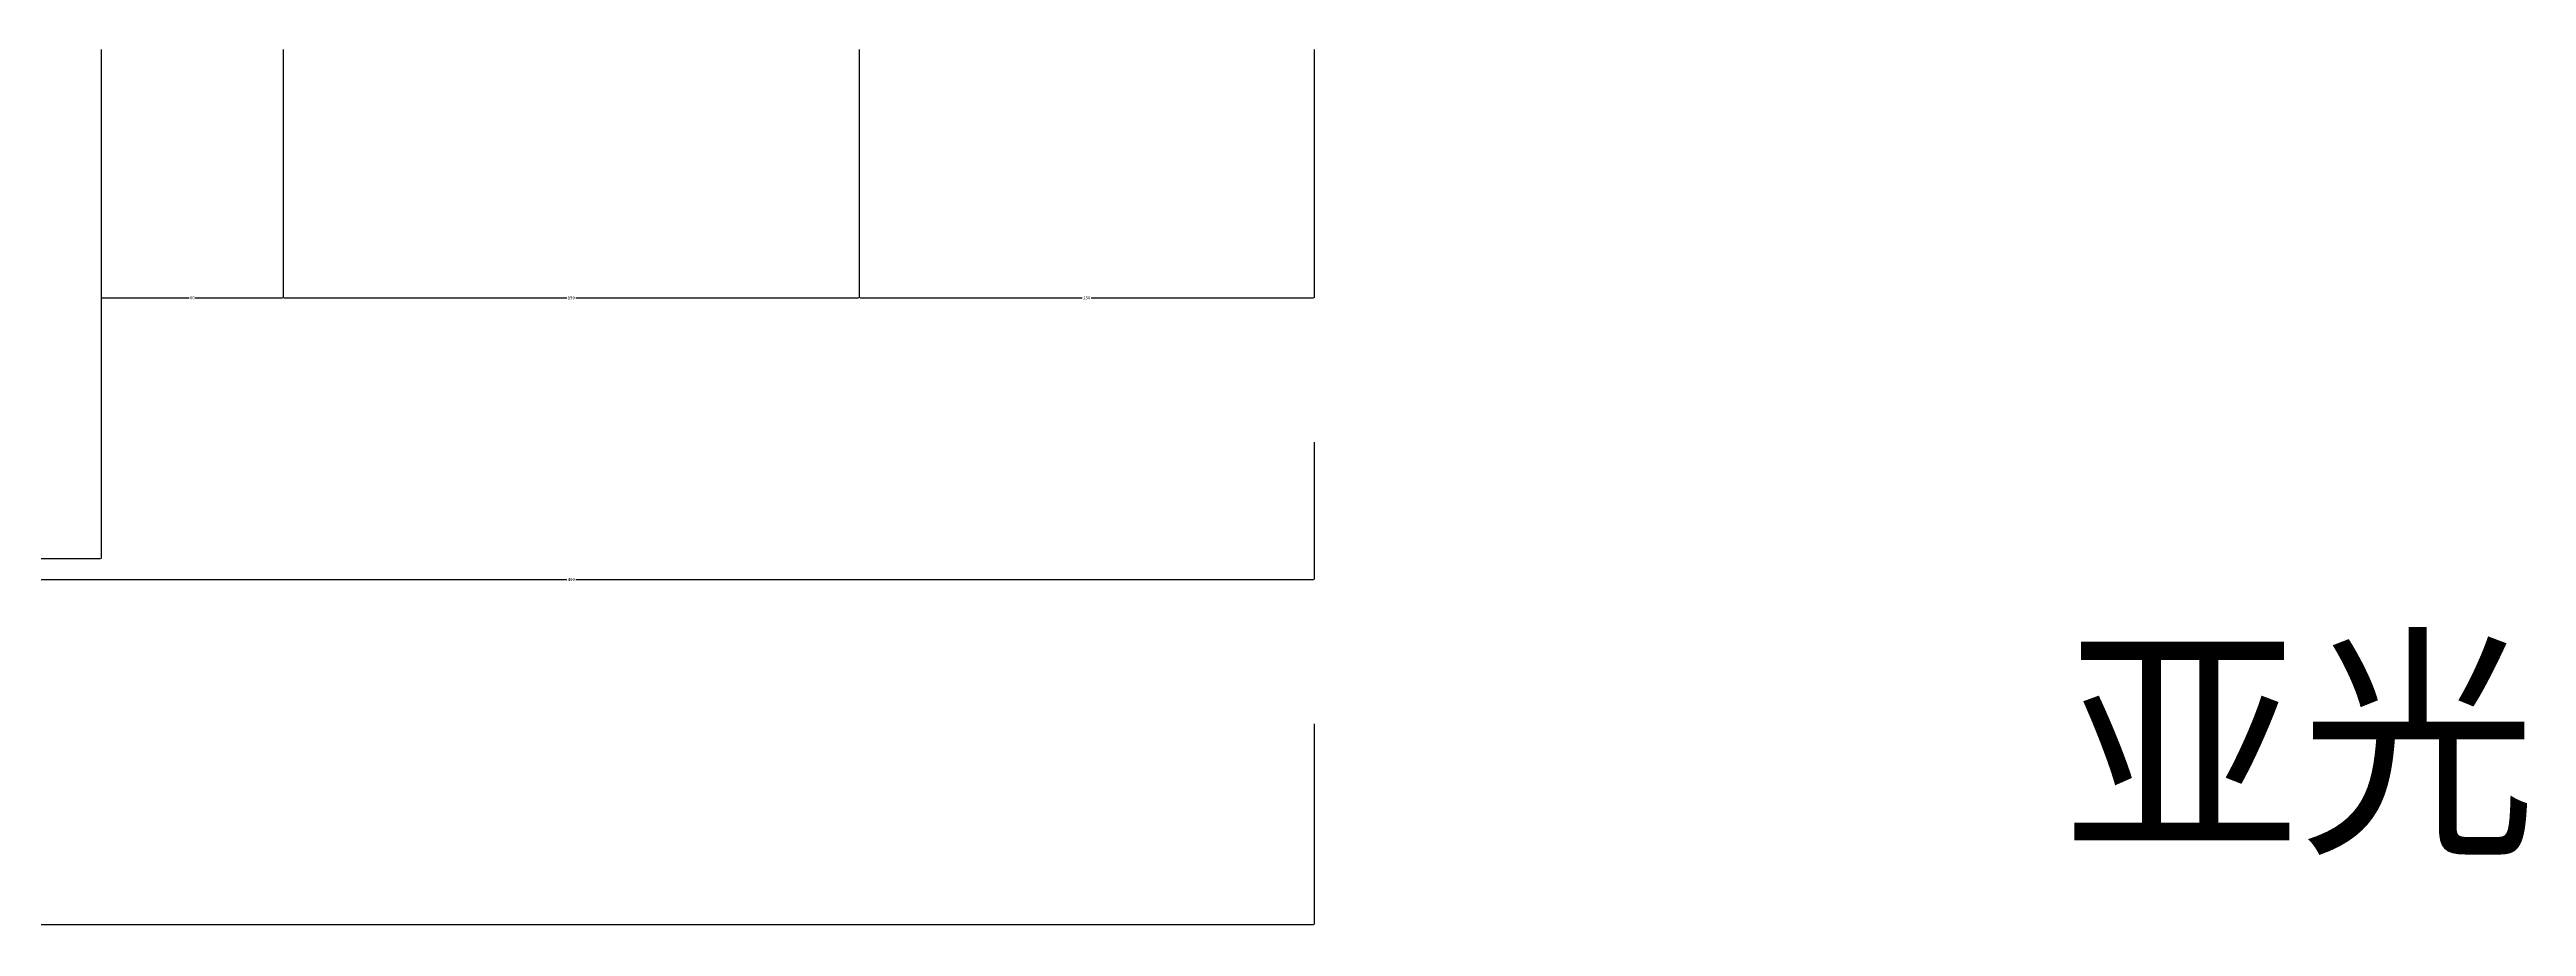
# Model space of a CAD drawing. Header units: metres. Extents: x 246 to 5278, y 334 to 7062.
# Drawn here: x 2504 to 3321, y 3184 to 3473 of the extents above; entities that cross this region are included whole.
import ezdxf

# ---------------------------------------------------------------- set-up
doc = ezdxf.new("R2010")
doc.units = ezdxf.units.M
doc.layers.add('DIM', color=3, linetype='Continuous')
doc.layers.add('TEXT', color=3, linetype='Continuous')
doc.dimstyles.get("Standard").update_dxf_attribs({"dimtxt": 2.5, "dimasz": 2.5, "dimexe": 1.25, "dimexo": 0.625, "dimtad": 1, "dimcen": 2.5, "dimazin": 3, "dimtfac": 1, "dimtmove": 0, "dimatfit": 3})

# ---------------------------------------------------------------- blocks, each defined once
blk = doc.blocks.new('*D8')
for p, q in [((2771.51, 3473.41), (2771.51, 3391.47)), ((2921.51, 3473.41), (2921.51, 3391.47)), ((2771.76, 3391.47), (2845.01, 3391.47)), ((2848.01, 3391.47), (2921.26, 3391.47))]:
    blk.add_line(p, q)
at = {"layer": 'Defpoints'}
for p in [(2771.51, 3473.41), (2921.51, 3473.41), (2771.51, 3391.47)]:
    blk.add_point(p, dxfattribs=at)
at = {"layer": 'DIM', "insert": (2846.51, 3391.47), "char_height": 1, "attachment_point": 5}
blk.add_mtext('150', dxfattribs=at)
blk = doc.blocks.new('*D9')
for p, q in [((2581.51, 3473.41), (2581.51, 3391.47)), ((2771.51, 3473.41), (2771.51, 3391.47)), ((2581.76, 3391.47), (2675.01, 3391.47)), ((2678.01, 3391.47), (2771.26, 3391.47))]:
    blk.add_line(p, q)
at = {"layer": 'Defpoints'}
for p in [(2581.51, 3473.41), (2771.51, 3473.41), (2581.51, 3391.47)]:
    blk.add_point(p, dxfattribs=at)
at = {"layer": 'DIM', "insert": (2676.51, 3391.47), "char_height": 1, "attachment_point": 5}
blk.add_mtext('190', dxfattribs=at)
blk = doc.blocks.new('*D10')
for p, q in [((2521.51, 3473.41), (2521.51, 3391.47)), ((2581.51, 3473.41), (2581.51, 3391.47)), ((2521.76, 3391.47), (2550.51, 3391.47)), ((2552.51, 3391.47), (2581.26, 3391.47))]:
    blk.add_line(p, q)
at = {"layer": 'Defpoints'}
for p in [(2521.51, 3473.41), (2581.51, 3473.41), (2521.51, 3391.47)]:
    blk.add_point(p, dxfattribs=at)
at = {"layer": 'DIM', "insert": (2551.51, 3391.47), "char_height": 1, "attachment_point": 5}
blk.add_mtext('60', dxfattribs=at)
blk = doc.blocks.new('*D11')
for p, q in [((2471.51, 3473.41), (2471.51, 3305.41)), ((2521.51, 3473.41), (2521.51, 3305.41)), ((2471.76, 3305.41), (2495.51, 3305.41)), ((2497.51, 3305.41), (2521.26, 3305.41))]:
    blk.add_line(p, q)
at = {"layer": 'Defpoints'}
for p in [(2471.51, 3473.41), (2521.51, 3473.41), (2471.51, 3305.41)]:
    blk.add_point(p, dxfattribs=at)
at = {"layer": 'DIM', "insert": (2496.51, 3305.41), "char_height": 1, "attachment_point": 5}
blk.add_mtext('50', dxfattribs=at)
blk = doc.blocks.new('*D22')
for p, q in [((741.51, 3250.83), (741.51, 3184.6)), ((2921.51, 3250.83), (2921.51, 3184.6)), ((741.76, 3184.6), (1829.51, 3184.6)), ((1833.51, 3184.6), (2921.26, 3184.6))]:
    blk.add_line(p, q)
at = {"layer": 'Defpoints'}
for p in [(741.51, 3250.83), (2921.51, 3250.83), (741.51, 3184.6)]:
    blk.add_point(p, dxfattribs=at)
at = {"layer": 'DIM', "insert": (1831.51, 3184.6), "char_height": 1, "attachment_point": 5}
blk.add_mtext('2180', dxfattribs=at)
blk = doc.blocks.new('*D29')
for p, q in [((2431.51, 3343.84), (2431.51, 3298.45)), ((2921.51, 3343.84), (2921.51, 3298.45)), ((2431.76, 3298.45), (2675.01, 3298.45)), ((2678.01, 3298.45), (2921.26, 3298.45))]:
    blk.add_line(p, q)
at = {"layer": 'Defpoints'}
for p in [(2431.51, 3343.84), (2921.51, 3343.84), (2431.51, 3298.45)]:
    blk.add_point(p, dxfattribs=at)
at = {"layer": 'DIM', "insert": (2676.51, 3298.45), "char_height": 1, "attachment_point": 5}
blk.add_mtext('490', dxfattribs=at)

msp = doc.modelspace()

# ---------------------------------------------------------------- texts
at = {"layer": 'TEXT'}
msp.add_text('亚光清漆饰面', height=60, dxfattribs=at).set_placement((3168.69, 3214.08))

# ---------------------------------------------------------------- dimensions: what is measured, and where the dimension line sits
at = {"layer": 'DIM'}
for base, p1, p2, picture, middle in [((2471.51, 3305.41), (2471.51, 3473.41), (2521.51, 3473.41), '*D11', (2496.51, 3305.41)), ((2521.51, 3391.47), (2521.51, 3473.41), (2581.51, 3473.41), '*D10', (2551.51, 3391.47)), ((2581.51, 3391.47), (2581.51, 3473.41), (2771.51, 3473.41), '*D9', (2676.51, 3391.47)), ((2771.51, 3391.47), (2771.51, 3473.41), (2921.51, 3473.41), '*D8', (2846.51, 3391.47)), ((2431.51, 3298.45), (2431.51, 3343.84), (2921.51, 3343.84), '*D29', (2676.51, 3298.45)), ((741.51, 3184.6), (741.51, 3250.83), (2921.51, 3250.83), '*D22', (1831.51, 3184.6))]:
    dim = msp.add_linear_dim(base=base, p1=p1, p2=p2, dimstyle='Standard', dxfattribs=at)
    dim.commit()
    dim.dimension.update_dxf_attribs({"geometry": picture, "text_midpoint": middle})

doc.saveas('drawing.dxf')
